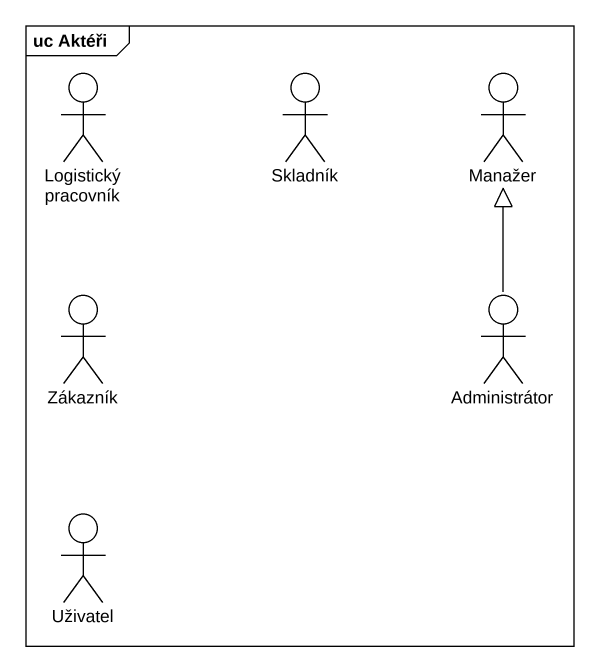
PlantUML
@startuml
mainframe uc Aktéři
actor "Logistický pracovník" as Logistický_pracovník
actor Skladník
actor Manažer
actor Zákazník
actor Administrátor
actor Uživatel
Administrátor -up-|> Manažer
@enduml
